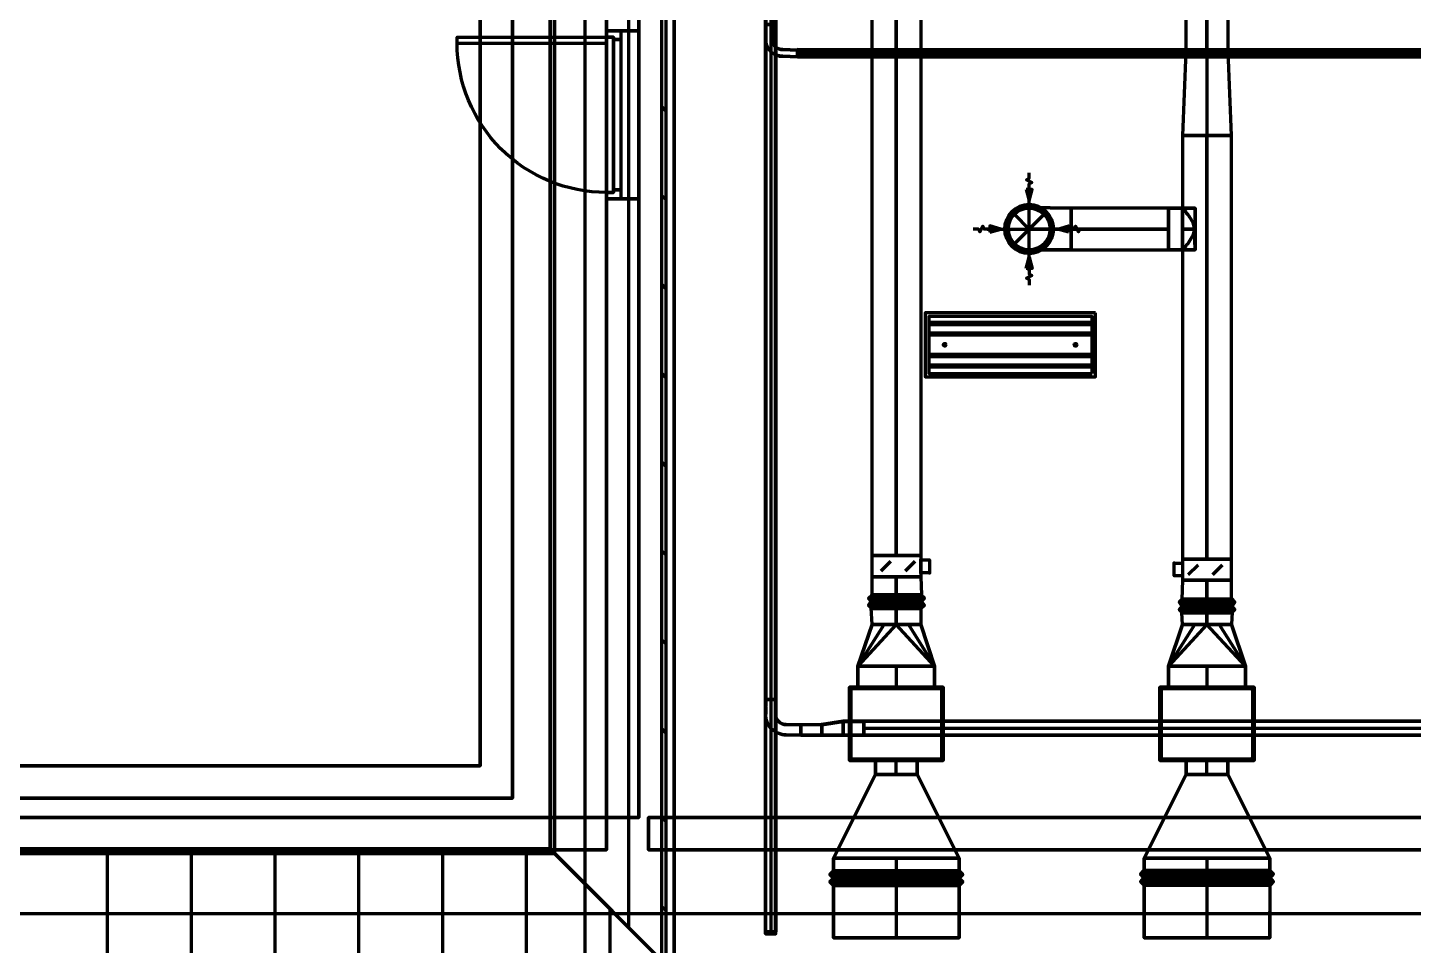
# Model space of a CAD drawing. Extents: x 0 to 1153, y 0 to 816.
# Drawn here: x 653.6 to 717.8, y 384.5 to 427 of the extents above; entities that cross this region are included whole.
import ezdxf

# ---------------------------------------------------------------- set-up
doc = ezdxf.new("R2010")
doc.units = 0
doc.header["$MEASUREMENT"] = 0
for name, color, linetype in [('Arch', 7, 'Continuous'), ('Hatch', 7, 'Continuous'), ('HVAC', 7, 'Continuous')]:
    doc.layers.add(name, color=color, linetype=linetype)

msp = doc.modelspace()

# ---------------------------------------------------------------- linework, layer by layer
at = {"layer": 'Arch', "color": 11, "linetype": 'Continuous', "lineweight": 211}
for p, q in [((679.418, 361.77), (679.418, 717.391)), ((681.44, 385.286), (681.44, 636.693)), ((683.154, 423.111), (682.964, 423.302)), ((683.154, 418.994), (682.964, 419.185)), ((683.154, 414.877), (682.964, 415.078)), ((683.154, 410.76), (682.964, 410.961)), ((683.154, 406.643), (682.964, 406.845)), ((683.154, 402.537), (682.964, 402.728)), ((693.568, 402.241), (693.113, 401.786)), ((694.701, 402.241), (694.245, 401.786)), ((707.358, 401.627), (707.813, 402.082)), ((708.491, 401.627), (708.946, 402.082)), ((683.154, 398.42), (682.964, 398.611)), ((683.154, 394.303), (682.964, 394.494)), ((683.154, 390.186), (682.964, 390.377)), ((657.299, 383.17), (657.299, 388.927)), ((661.183, 383.17), (661.183, 388.927)), ((665.057, 383.17), (665.057, 388.927)), ((668.941, 383.17), (668.941, 388.927)), ((672.825, 383.17), (672.825, 388.927)), ((676.698, 383.17), (676.698, 388.927)), ((917.988, 385.911), (110.871, 385.911)), ((680.582, 383.17), (680.582, 386.143)), ((683.154, 386.069), (682.964, 386.26))]:
    msp.add_line(p, q, dxfattribs=at)
for points in [[(113.961, 576.972), (487.701, 576.972), (487.701, 638.81), (487.892, 638.81), (683.154, 638.81), (683.154, 638.609), (683.154, 383.254), (870.49, 383.254), (870.49, 383.053), (683.154, 383.053), (682.964, 383.064), (487.892, 383.064), (487.701, 383.064), (487.701, 454.3), (113.961, 454.3)], [(486.77, 638.799), (492.315, 633.254), (678, 633.254), (678, 388.715), (683.546, 383.17), (486.77, 383.17)], [(486.77, 638.799), (683.546, 638.799), (683.546, 383.17), (683.546, 638.799), (677.799, 633.053), (492.517, 633.053), (492.517, 388.927), (486.77, 383.17), (492.315, 388.715), (678, 388.715), (492.315, 388.715), (492.315, 633.254), (678, 633.254), (683.546, 638.799), (486.77, 638.799), (492.517, 633.053), (492.517, 388.927)], [(683.154, 383.254), (683.059, 383.254), (682.964, 383.254), (487.892, 383.254), (487.892, 638.609), (682.964, 638.609), (682.964, 383.254)], [(677.799, 388.927), (492.517, 388.927), (677.799, 388.927), (677.799, 633.053), (677.799, 388.927), (683.546, 383.17), (486.77, 383.17)], [(678, 388.715), (678, 633.254), (678, 633.254)], [(674.56, 628.438), (674.56, 392.769), (674.56, 628.438)], [(680.413, 484.897), (680.413, 390.377), (680.413, 438.446), (680.413, 439.928), (680.413, 483.404)], [(680.741, 426.402), (680.741, 426.402), (680.741, 426.402)], [(681.069, 426.805), (681.069, 426.805), (681.069, 426.805)], [(699.992, 419.46), (699.992, 419.724), (700.119, 419.788), (699.865, 419.915), (699.992, 419.978), (699.992, 420.232)], [(681.905, 419.036), (680.413, 419.036), (681.905, 419.036)], [(698.161, 417.629), (697.907, 417.629), (697.844, 417.766), (697.706, 417.502), (697.643, 417.629), (697.389, 417.629)], [(701.813, 417.629), (702.077, 417.629), (702.141, 417.766), (702.268, 417.502), (702.331, 417.629), (702.596, 417.629)], [(699.992, 415.809), (699.992, 415.544), (700.119, 415.48), (699.865, 415.353), (699.992, 415.29), (699.992, 415.025)], [(530.902, 392.769), (674.56, 392.769), (530.902, 392.769), (530.902, 391.276)], [(496.327, 388.885), (680.413, 388.885), (636.429, 388.885)]]:
    msp.add_lwpolyline(points, dxfattribs=at)
for points in [[(676.053, 628.438), (676.053, 391.276), (676.053, 628.438), (676.053, 629.931)], [(680.413, 571.108), (495.131, 571.108), (495.131, 427.429), (530.892, 427.429), (530.892, 390.377), (680.413, 390.377), (680.413, 438.446), (651.859, 438.446), (651.859, 484.897), (680.413, 484.897), (680.413, 571.108), (495.131, 571.108), (495.131, 427.429), (530.892, 427.429), (530.892, 390.377), (680.413, 390.377), (680.413, 438.446), (653.267, 438.446), (680.413, 438.446), (651.859, 438.446), (651.859, 484.897), (680.413, 484.897), (680.413, 571.108), (494.39, 571.108)], [(681.905, 390.377), (681.905, 484.897), (681.905, 390.377), (680.413, 390.377), (680.413, 388.885), (680.413, 390.377), (496.327, 390.377), (622.533, 390.377), (680.413, 390.377)], [(699.855, 419.46), (699.992, 418.941), (700.13, 419.46)], [(698.161, 417.491), (698.68, 417.629), (698.161, 417.777)], [(701.813, 417.491), (701.305, 417.629), (701.813, 417.777)], [(699.855, 415.809), (699.992, 416.327), (700.13, 415.809)], [(674.56, 391.276), (530.902, 391.276), (674.56, 391.276), (676.053, 391.276)], [(862.595, 388.885), (682.36, 388.885), (862.595, 388.885), (862.595, 390.377)], [(682.36, 390.377), (682.36, 388.885), (682.36, 390.377), (862.595, 390.377)]]:
    msp.add_lwpolyline(points, close=True, dxfattribs=at)
msp.add_lwpolyline([(673.492, 426.244), (680.413, 426.244), (680.413, 426.519), (680.413, 426.805), (681.069, 426.805), (681.069, 419.036), (680.413, 419.036), (680.413, 419.322), (680.741, 419.322), (680.413, 419.322, -0.414214), (673.492, 426.244), (673.492, 426.519), (680.413, 426.519), (680.741, 426.519), (680.741, 419.322), (680.741, 419.439), (681.069, 419.439), (681.069, 419.036), (680.413, 419.036), (680.413, 426.805), (681.905, 426.805), (680.413, 426.805), (681.069, 426.805), (681.069, 426.402), (681.069, 419.439), (680.741, 419.439), (680.741, 426.402), (681.069, 426.402), (680.741, 426.402), (680.741, 426.519), (680.413, 426.519), (680.413, 419.322)], format="xyb", dxfattribs=at)
for p in [(680.741, 426.402), (681.069, 426.805), (678, 388.715)]:
    msp.add_point(p, dxfattribs=at)
at = {"layer": 'Hatch', "color": 5, "linetype": 'Continuous', "lineweight": 211}
for p, q in [((688.022, 510.17), (688.022, 385.032)), ((688.022, 445.357), (688.022, 395.848)), ((689.261, 425.768), (799.243, 425.768)), ((702.903, 413.3), (695.336, 413.3)), ((702.903, 413.195), (695.336, 413.195)), ((702.903, 412.813), (695.336, 412.813)), ((702.903, 412.718), (695.336, 412.718)), ((702.903, 411.819), (695.336, 411.819)), ((702.903, 411.713), (695.336, 411.713)), ((702.903, 411.332), (695.336, 411.332)), ((702.903, 411.226), (695.336, 411.226)), ((692.33, 394.515), (765.366, 394.515))]:
    msp.add_line(p, q, dxfattribs=at)
for points in [[(688.255, 385.085), (687.779, 385.085), (688.245, 385.085), (688.245, 384.99), (687.779, 384.99), (688.255, 384.99), (688.255, 385.085), (688.255, 510.223), (688.255, 510.127), (687.779, 510.127), (688.255, 510.127), (688.245, 384.99), (688.245, 510.127), (688.245, 510.223), (687.779, 510.223), (688.245, 510.223)], [(688.255, 445.357), (688.255, 395.848), (688.255, 445.357), (688.255, 395.848), (687.79, 395.848), (688.255, 395.848), (687.779, 395.848), (688.255, 395.848), (688.255, 445.357), (687.79, 445.357), (688.255, 445.357), (687.779, 445.357)], [(687.779, 445.357), (687.79, 395.848), (687.79, 445.357), (687.779, 395.848)], [(687.79, 427.101), (687.79, 426.413), (687.779, 427.101), (687.779, 426.413), (687.779, 427.101), (688.086, 427.101), (688.086, 443.262), (688.097, 427.101), (688.097, 443.262), (688.097, 427.101), (687.779, 427.101), (687.779, 443.262), (687.79, 427.101), (687.779, 443.262), (688.097, 443.262), (687.79, 443.262), (687.779, 427.101), (688.097, 427.101)], [(688.097, 426.413), (688.097, 427.101), (688.086, 426.413), (688.086, 427.101)], [(689.261, 425.937), (689.261, 425.63), (799.243, 425.63), (689.261, 425.609), (799.243, 425.609), (689.261, 425.609), (689.261, 425.937), (799.243, 425.937), (689.261, 425.916), (799.243, 425.937), (799.243, 425.609), (799.243, 425.916), (689.261, 425.937), (689.261, 425.609)], [(703.061, 413.755), (695.166, 413.755), (695.166, 410.782), (703.061, 410.782)], [(702.903, 410.94), (702.903, 413.586), (695.336, 413.586), (695.336, 410.94)], [(696.15, 412.268), (696.103, 412.203), (696.06, 412.203), (696.023, 412.232), (696.013, 412.274), (696.029, 412.313), (696.065, 412.335), (696.108, 412.332), (696.15, 412.268)], [(702.215, 412.268), (702.168, 412.203), (702.124, 412.203), (702.087, 412.232), (702.077, 412.274), (702.094, 412.313), (702.129, 412.335), (702.173, 412.332), (702.215, 412.268)], [(688.255, 395.848), (688.255, 395.161), (688.245, 395.848), (688.245, 395.161), (688.255, 395.848), (687.779, 395.848)], [(687.79, 395.161), (687.79, 395.848), (687.779, 395.161), (687.779, 395.848)], [(690.393, 394.663), (691.367, 394.822), (690.393, 394.684), (691.367, 394.843), (692.33, 394.822), (691.367, 394.843), (690.393, 394.684)], [(692.33, 394.197), (692.33, 394.822), (692.33, 394.197), (692.33, 394.843)]]:
    msp.add_lwpolyline(points, close=True, dxfattribs=at)
for points in [[(687.779, 510.223), (687.779, 385.085), (687.779, 510.223)], [(687.779, 510.127), (687.779, 384.99), (687.779, 510.127)], [(765.366, 394.197), (692.33, 394.197), (689.42, 394.197), (689.42, 394.684), (690.393, 394.684), (689.42, 394.663), (689.42, 394.197), (689.42, 394.684), (689.42, 394.197), (689.42, 394.663), (689.42, 394.197), (692.33, 394.197), (691.367, 394.197), (690.393, 394.197), (690.393, 394.663), (689.42, 394.663), (690.393, 394.684), (690.393, 394.197), (689.42, 394.197), (692.33, 394.197), (692.33, 394.843), (691.367, 394.843), (691.367, 394.197), (691.367, 394.822), (692.33, 394.822), (692.33, 394.208), (692.33, 394.843), (692.33, 394.197), (765.366, 394.197)], [(765.366, 394.843), (692.33, 394.843), (765.366, 394.843), (692.33, 394.843), (765.366, 394.843)], [(765.366, 394.197), (692.33, 394.208), (765.366, 394.208)]]:
    msp.add_lwpolyline(points, dxfattribs=at)
for points in [[(688.583, 425.63), (689.261, 425.609), (688.578, 425.63, -0.414237), (687.769, 426.418, 0.414214), (688.583, 425.63), (689.261, 425.609), (688.578, 425.63, -0.414237), (687.769, 426.418, 0.414214)], [(688.583, 425.937), (689.261, 425.916), (688.578, 425.937, -0.414246), (688.074, 426.418, 0.414162), (688.583, 425.937), (689.261, 425.916), (688.578, 425.937, -0.414246), (688.074, 426.418, 0.414162)], [(688.742, 394.208), (689.42, 394.197), (688.737, 394.208, -0.414194), (687.769, 395.166, 0.414223), (688.742, 394.208), (689.42, 394.197), (688.737, 394.208, -0.414194), (687.769, 395.166, 0.414223)], [(688.742, 394.684), (689.42, 394.663), (688.737, 394.683, -0.414213), (688.234, 395.166, 0.41421), (688.742, 394.684), (689.42, 394.663), (688.737, 394.683, -0.414213), (688.234, 395.166, 0.41421)]]:
    msp.add_lwpolyline(points, format="xyb", close=True, dxfattribs=at)
msp.add_point((690.393, 394.684), dxfattribs=at)
at = {"layer": 'HVAC', "color": 6, "linetype": 'Continuous', "lineweight": 211}
for p, q in [((699.992, 415.692), (699.992, 419.576)), ((700.68, 418.317), (699.304, 416.952)), ((707.623, 417.788), (707.612, 417.83)), ((693.833, 397.383), (693.833, 396.409)), ((708.226, 397.383), (708.226, 396.409)), ((693.833, 392.377), (693.833, 393.023)), ((708.226, 392.377), (708.226, 393.023)), ((693.833, 388.493), (693.833, 387.911)), ((708.226, 388.493), (708.226, 387.921)), ((693.833, 387.234), (693.833, 384.799)), ((696.743, 387.583), (696.743, 387.572)), ((708.226, 387.244), (708.226, 384.799)), ((711.137, 387.583), (711.137, 387.572))]:
    msp.add_line(p, q, dxfattribs=at)
for points in [[(707.252, 446.077), (707.252, 425.852), (707.094, 421.968), (707.094, 402.347), (707.094, 401.362), (707.062, 400.473), (706.935, 400.346), (707.062, 400.166), (706.935, 400.018), (707.094, 399.859), (707.062, 400.473), (709.39, 400.505), (709.517, 400.346), (709.39, 400.166), (709.517, 400.018), (709.359, 399.859), (709.359, 400.505), (709.359, 401.362), (709.359, 402.347), (709.359, 421.968), (709.2, 425.852), (709.2, 446.077)], [(708.226, 446.077), (708.226, 425.852), (708.226, 446.077)], [(694.965, 438.277), (694.965, 402.505), (694.965, 401.521), (692.711, 401.521), (694.965, 401.521), (694.997, 400.696), (692.669, 400.664), (692.711, 400.696), (692.711, 400.05), (694.997, 400.082), (695.134, 400.219), (694.997, 400.399), (695.134, 400.537), (694.965, 400.696), (694.965, 400.05), (694.965, 399.32), (693.833, 399.32), (693.833, 400.05), (693.833, 399.32), (692.711, 399.32), (692.669, 400.082), (692.542, 400.219), (692.669, 400.399), (692.542, 400.537), (692.711, 400.696), (692.711, 401.521), (692.711, 402.505), (692.711, 438.277)], [(708.226, 425.852), (709.2, 425.852), (707.252, 425.852), (708.226, 425.852), (707.252, 425.852), (709.2, 425.852), (708.226, 425.852), (708.226, 421.968), (707.094, 421.968), (708.226, 421.968), (709.359, 421.968), (708.226, 421.968), (708.226, 402.347), (708.226, 421.968)], [(707.094, 421.968), (709.359, 421.968), (707.094, 421.968)], [(701.929, 418.603), (701.929, 416.666), (701.929, 418.603)], [(707.094, 418.603), (707.136, 418.56), (707.168, 418.518), (707.242, 418.433), (707.199, 418.476)], [(698.045, 417.629), (701.929, 417.629), (699.992, 417.629), (699.304, 418.317)], [(707.686, 417.629), (707.094, 417.629), (707.686, 417.629)], [(694.965, 402.304), (694.965, 402.304), (694.965, 402.304)], [(707.094, 402.156), (707.094, 402.156), (707.094, 402.156)], [(694.965, 401.521), (692.711, 401.521), (694.965, 401.521)], [(693.833, 400.696), (693.833, 401.521), (693.833, 400.696)], [(694.965, 401.712), (694.965, 401.712), (694.965, 401.712)], [(707.094, 401.563), (707.094, 401.563), (707.094, 401.563)], [(708.226, 401.362), (708.226, 400.505), (708.226, 401.362)], [(692.542, 400.537), (695.134, 400.537), (692.542, 400.537)], [(694.965, 400.696), (692.711, 400.696), (694.965, 400.696), (692.711, 400.696), (694.965, 400.696), (692.711, 400.696), (694.965, 400.696), (692.711, 400.696)], [(707.062, 400.473), (709.39, 400.473), (707.062, 400.473), (709.39, 400.473), (707.062, 400.473), (709.39, 400.473), (707.094, 400.505), (709.359, 400.505)], [(695.134, 400.219), (692.542, 400.219), (695.134, 400.219)], [(694.965, 400.05), (692.669, 400.05), (694.965, 400.05), (692.669, 400.05), (694.965, 400.05), (692.669, 400.05), (694.997, 400.05), (692.669, 400.05)], [(708.798, 399.32), (710.004, 397.383), (708.226, 399.32), (708.226, 399.859), (708.226, 399.32), (706.448, 397.383), (706.448, 396.409), (706.448, 397.383), (710.004, 397.383), (706.448, 397.383), (710.004, 397.383), (706.448, 397.383), (707.094, 399.32), (708.226, 399.32), (707.094, 399.32), (707.062, 399.859), (709.39, 399.891), (709.359, 399.32), (708.226, 399.32), (709.359, 399.32), (710.004, 397.383), (710.004, 396.409), (706.448, 396.409), (710.004, 396.409), (710.004, 397.383), (709.359, 399.32), (707.094, 399.32), (706.448, 397.383), (707.665, 399.32)], [(706.935, 400.346), (709.517, 400.346), (706.935, 400.346)], [(709.517, 400.018), (706.935, 400.018), (709.517, 400.018)], [(707.094, 399.859), (709.359, 399.859), (707.094, 399.859), (709.359, 399.859), (707.094, 399.859), (709.359, 399.859), (707.094, 399.859), (709.359, 399.859)], [(694.404, 399.32), (695.611, 397.383), (693.833, 399.32), (692.055, 397.383), (692.055, 396.409), (692.055, 397.383), (695.611, 397.383), (692.055, 397.383), (695.611, 397.383), (692.055, 397.383), (692.711, 399.32), (694.965, 399.32), (692.711, 399.32), (693.833, 399.32), (694.965, 399.32), (695.611, 397.383), (695.611, 396.409), (692.055, 396.409), (695.611, 396.409), (695.611, 397.383), (694.965, 399.32), (692.711, 399.32), (692.055, 397.383), (693.272, 399.32)], [(692.711, 399.32), (692.055, 397.383), (695.611, 397.383), (694.965, 399.32), (695.611, 397.383), (692.055, 397.383), (692.711, 399.32), (694.965, 399.32), (695.611, 397.383), (694.965, 399.32), (692.711, 399.32), (692.055, 397.383), (695.611, 397.383), (692.055, 397.383), (692.711, 399.32), (694.965, 399.32)], [(707.094, 399.32), (709.359, 399.32), (707.094, 399.32), (706.448, 397.383), (710.004, 397.383), (709.359, 399.32), (710.004, 397.383), (706.448, 397.383), (707.094, 399.32), (709.359, 399.32), (710.004, 397.383), (709.359, 399.32), (707.094, 399.32), (706.448, 397.383), (710.004, 397.383), (706.448, 397.383), (707.094, 399.32), (709.359, 399.32)], [(692.055, 397.383), (692.055, 397.383), (692.055, 397.383)], [(695.611, 397.383), (695.611, 397.383), (695.611, 397.383)], [(706.448, 397.383), (706.448, 397.383), (706.448, 397.383)], [(710.004, 397.383), (710.004, 397.383), (710.004, 397.383)], [(691.663, 396.282), (691.663, 396.282), (691.674, 396.282)], [(691.727, 396.282), (691.727, 396.282), (691.727, 396.282)], [(691.79, 396.346), (691.79, 396.346), (691.79, 396.346)], [(695.886, 396.346), (695.886, 396.346), (695.886, 396.346)], [(695.949, 396.282), (695.949, 396.282), (695.949, 396.282)], [(696.002, 396.282), (696.002, 396.282), (696.013, 396.282)], [(706.046, 396.282), (706.046, 396.282), (706.056, 396.282)], [(706.109, 396.282), (706.109, 396.282), (706.109, 396.282)], [(706.173, 396.346), (706.173, 396.346), (706.173, 396.346)], [(710.279, 396.346), (710.279, 396.346), (710.279, 396.346)], [(710.343, 396.282), (710.343, 396.282), (710.343, 396.282)], [(710.396, 396.282), (710.396, 396.282), (710.406, 396.282)], [(691.663, 393.15), (691.663, 393.15), (691.674, 393.15)], [(691.663, 393.086), (691.663, 393.086), (691.674, 393.086)], [(691.727, 393.15), (691.727, 393.15), (691.727, 393.15)], [(691.79, 393.086), (691.79, 393.086), (691.79, 393.086)], [(695.886, 393.086), (695.886, 393.086), (695.886, 393.086)], [(695.949, 393.15), (695.949, 393.15), (695.949, 393.15)], [(696.002, 393.15), (696.002, 393.15), (696.013, 393.15)], [(706.046, 393.15), (706.046, 393.15), (706.056, 393.15)], [(706.046, 393.086), (706.046, 393.086), (706.056, 393.086)], [(706.109, 393.15), (706.109, 393.15), (706.109, 393.15)], [(706.173, 393.086), (706.173, 393.086), (706.173, 393.086)], [(710.279, 393.086), (710.279, 393.086), (710.279, 393.086)], [(710.343, 393.15), (710.343, 393.15), (710.343, 393.15)], [(710.396, 393.15), (710.396, 393.15), (710.406, 393.15)]]:
    msp.add_lwpolyline(points, dxfattribs=at)
for points in [[(693.833, 438.277), (693.833, 402.505), (693.833, 438.277, 0.41421)], [(699.992, 416.666), (701.929, 416.666), (701.929, 418.603), (701.929, 416.666), (701.929, 418.603), (701.929, 416.666), (699.992, 416.666, 0.414223), (700.977, 417.634, 0.414239), (699.987, 418.624, 0.414206), (699.019, 417.634, 0.414191), (699.992, 416.666), (701.929, 416.666), (701.929, 418.603), (699.987, 418.624, -0.414239), (700.977, 417.634, -0.414223), (699.992, 416.666, -0.414191), (699.018, 417.634, -0.414206), (699.987, 418.624, -0.414239), (700.977, 417.634, -0.414223), (699.992, 416.666, -0.414191), (699.018, 417.634, -0.414206), (699.987, 418.624), (701.929, 418.603), (699.987, 418.624, 0.414206), (699.019, 417.634, 0.414191), (699.992, 416.666, 0.414223), (700.977, 417.634, 0.414239), (699.987, 418.624, 0.414221), (698.997, 417.634, 0.414238), (699.992, 416.666, 0.414221), (700.977, 417.634, 0.414204), (699.987, 418.624, 0.414221), (698.997, 417.634, 0.414238), (699.992, 416.666, 0.414221), (700.977, 417.634, 0.414204), (699.987, 418.624)]]:
    msp.add_lwpolyline(points, format="xyb", dxfattribs=at)
for points in [[(699.987, 418.761, 0.414194), (698.86, 417.634, 0.414209), (699.987, 416.507, 0.414221), (701.114, 417.634, 0.414206), (699.987, 418.761, 0.414194), (698.86, 417.634, 0.414209), (699.987, 416.507, 0.414221), (701.114, 417.634, 0.414206)], [(699.987, 418.687, 0.41419), (698.934, 417.634, 0.41419), (699.987, 416.581, 0.414219), (701.04, 417.634, 0.41422)]]:
    msp.add_lwpolyline(points, format="xyb", close=True, dxfattribs=at)
for points in [[(707.686, 416.666), (707.686, 417.629), (707.686, 418.603), (707.686, 416.666), (707.686, 417.629), (707.686, 418.603), (707.686, 416.666), (707.644, 417.587), (707.633, 417.534), (707.623, 417.481), (707.58, 417.343), (707.528, 417.259), (707.485, 417.174), (707.432, 417.1), (707.379, 417.026), (707.337, 416.952), (707.284, 416.899), (707.242, 416.835), (707.199, 416.793), (707.168, 416.74), (707.104, 416.666), (707.094, 416.666), (707.104, 416.666), (707.168, 416.74), (707.199, 416.793), (707.242, 416.835), (707.284, 416.899), (707.337, 416.952), (707.379, 417.026), (707.432, 417.1), (707.485, 417.174), (707.528, 417.259), (707.58, 417.343), (707.612, 417.438), (707.633, 417.534), (707.644, 417.587), (707.644, 417.682), (707.623, 417.788), (707.58, 417.925), (707.528, 418.01), (707.485, 418.095), (707.432, 418.169), (707.379, 418.243), (707.337, 418.306), (707.284, 418.37), (707.242, 418.433), (707.168, 418.518), (707.104, 418.603), (707.104, 418.603), (707.168, 418.518), (707.242, 418.433), (707.284, 418.37), (707.337, 418.306), (707.379, 418.243), (707.432, 418.169), (707.485, 418.095), (707.528, 418.01), (707.58, 417.925), (707.623, 417.788), (707.644, 417.682), (707.686, 417.629), (707.686, 418.603), (707.686, 416.666), (707.686, 417.629), (707.686, 418.603), (707.686, 416.666), (707.094, 416.666), (706.448, 416.666), (707.094, 416.666), (707.094, 418.603), (707.686, 418.603), (707.094, 418.603), (706.448, 418.603), (707.094, 418.603), (707.686, 418.603), (707.094, 418.603), (706.448, 418.603), (701.929, 418.603), (701.929, 416.666), (706.448, 416.666), (707.094, 416.666), (707.686, 416.666), (707.094, 416.666)], [(706.448, 417.629), (706.448, 418.603), (706.448, 416.666), (706.448, 417.629), (706.448, 418.603), (706.448, 416.666), (706.448, 417.629), (706.448, 418.603), (706.448, 416.666), (706.448, 418.603), (706.448, 416.666), (706.448, 417.629), (701.929, 417.629)], [(692.711, 402.505), (694.965, 402.505), (692.711, 402.505), (694.965, 402.505)], [(695.367, 401.712), (694.965, 401.712), (694.965, 402.304), (695.367, 402.304), (695.367, 401.712), (694.965, 401.712), (694.965, 402.304), (695.367, 402.304)], [(706.702, 402.156), (707.094, 402.156), (707.094, 401.563), (706.702, 401.563), (706.702, 402.156), (707.094, 402.156), (707.094, 401.563), (706.702, 401.563)], [(707.094, 402.347), (709.359, 402.347), (707.094, 402.347), (709.359, 402.347)], [(709.359, 401.362), (707.094, 401.362), (709.359, 401.362), (707.094, 401.362)], [(692.669, 400.357), (694.997, 400.357), (692.669, 400.399), (694.997, 400.399), (694.997, 400.399), (692.669, 400.399)], [(709.39, 400.209), (707.062, 400.209), (709.39, 400.166), (707.062, 400.166), (709.39, 400.166)], [(691.801, 393.033), (691.79, 393.033), (691.801, 393.033), (691.674, 393.033), (691.801, 393.033), (691.674, 393.033), (691.674, 393.15), (691.674, 393.15), (691.663, 393.023), (691.663, 393.15), (691.663, 393.023), (691.79, 393.023), (691.801, 393.023), (691.663, 393.023), (691.79, 393.033), (691.674, 393.033), (691.674, 393.15), (691.727, 393.15), (691.79, 393.086), (691.79, 393.023), (691.79, 393.086), (691.79, 393.086), (691.727, 393.15), (691.727, 393.15), (691.663, 393.15), (691.674, 393.15), (691.663, 393.15), (691.674, 393.033), (691.737, 393.033), (691.674, 393.033), (691.674, 393.086), (691.663, 393.023), (691.663, 393.086), (691.663, 393.086), (691.663, 393.023), (691.737, 393.033), (691.737, 393.023), (691.737, 393.033), (691.737, 393.023), (691.674, 393.033), (691.674, 396.399), (696.002, 396.399), (696.002, 396.282), (696.002, 396.346), (696.013, 396.409), (695.886, 396.399), (695.875, 396.399), (696.013, 396.409), (695.939, 396.409), (695.939, 396.399), (696.013, 396.409), (696.013, 396.282), (696.002, 396.399), (695.886, 396.409), (695.875, 396.399), (695.939, 396.409), (695.886, 396.399), (696.002, 396.399), (696.002, 396.282), (695.949, 396.282), (695.886, 396.346), (695.886, 396.409), (696.002, 396.399), (691.674, 396.399), (691.801, 396.399), (691.674, 396.399), (691.663, 396.346), (691.674, 396.346), (691.674, 396.282), (691.674, 396.399), (691.801, 396.399), (691.801, 396.409), (691.663, 396.409), (691.801, 396.409), (691.79, 396.409), (691.801, 396.409), (691.663, 396.409), (691.663, 396.282), (691.663, 396.409), (691.674, 396.282), (691.674, 396.399), (691.79, 396.399), (691.79, 396.346), (691.727, 396.282), (691.663, 396.282), (691.674, 396.399), (691.737, 396.399), (691.674, 396.399), (691.674, 396.346), (691.663, 396.409), (691.737, 396.409), (691.737, 396.399), (691.737, 396.409), (691.737, 396.399), (691.737, 396.409), (691.663, 396.409), (691.663, 396.346), (691.663, 396.346), (691.663, 396.409), (691.801, 396.409), (691.801, 396.399), (695.875, 396.399), (691.79, 396.409), (691.79, 396.409), (691.801, 396.399), (695.875, 396.399), (695.875, 396.409), (691.801, 396.409), (695.886, 396.409), (695.886, 396.409), (695.875, 396.409), (695.886, 396.409), (695.886, 396.346), (695.886, 396.346), (695.875, 396.399), (691.801, 396.399), (691.801, 396.409), (691.79, 396.409), (691.79, 396.346), (691.79, 396.346), (691.801, 396.399), (691.801, 396.399), (691.79, 396.409), (695.886, 396.409), (695.886, 396.409), (695.886, 396.346), (691.79, 396.346), (695.886, 396.346), (695.949, 396.282), (696.002, 396.282), (696.013, 396.282), (696.002, 396.282), (696.002, 393.15), (696.013, 396.282), (696.013, 393.15), (696.013, 396.282), (696.013, 393.15), (695.949, 393.15), (695.949, 396.282), (696.002, 396.282), (696.013, 393.15), (696.013, 396.282), (696.002, 396.399), (696.002, 396.346), (696.002, 396.399), (695.939, 396.399), (696.013, 396.409), (696.002, 396.346), (696.013, 396.346), (696.002, 396.346), (696.013, 396.346), (696.002, 396.399), (696.013, 396.282), (696.002, 396.282), (696.013, 396.282), (695.949, 396.282), (695.949, 393.15), (696.002, 393.15), (696.013, 393.15), (696.002, 393.15), (696.013, 396.282), (696.013, 396.409), (695.939, 396.409), (695.939, 396.399), (695.939, 396.409), (696.013, 396.409), (695.875, 396.409), (695.875, 396.399), (695.875, 396.409), (691.79, 396.409), (691.79, 396.346), (691.727, 396.282), (691.727, 396.282), (691.663, 396.282), (691.674, 396.282), (691.674, 393.15), (691.663, 396.282), (691.663, 393.15), (691.674, 396.282), (691.727, 396.282), (691.727, 393.15), (691.674, 393.15), (691.663, 396.282), (691.663, 393.15), (691.727, 393.15), (691.727, 396.282), (691.674, 396.282), (691.663, 396.282), (691.674, 396.282), (691.674, 396.399), (691.674, 393.033), (691.674, 393.086), (691.674, 393.15), (691.663, 396.282), (691.663, 393.15), (691.663, 393.15), (691.663, 393.023), (691.801, 393.033), (695.875, 393.033), (691.801, 393.033), (695.886, 393.023), (695.886, 393.023), (691.79, 393.023), (695.875, 393.033), (695.875, 393.023), (695.875, 393.033), (691.79, 393.023), (691.79, 393.086), (695.886, 393.086), (695.886, 393.023), (695.886, 393.086), (691.79, 393.086), (691.801, 393.033), (691.801, 393.023), (691.79, 393.023), (691.801, 393.033), (691.801, 393.023), (691.79, 393.023), (695.875, 393.023)], [(696.002, 393.033), (696.002, 396.399), (696.002, 393.033), (691.674, 393.033)], [(695.875, 396.409), (695.875, 396.399), (695.875, 396.409)], [(706.194, 393.033), (706.173, 393.033), (706.194, 393.033), (706.056, 393.033), (706.194, 393.033), (706.056, 393.033), (706.056, 393.15), (706.056, 393.15), (706.046, 393.023), (706.046, 393.15), (706.046, 393.023), (706.173, 393.023), (706.194, 393.023), (706.046, 393.023), (706.173, 393.033), (706.056, 393.033), (706.056, 393.15), (706.109, 393.15), (706.173, 393.086), (706.194, 393.033), (710.269, 393.033), (706.194, 393.033), (710.279, 393.023), (710.279, 393.023), (706.173, 393.023), (706.173, 393.086), (706.173, 393.086), (706.109, 393.15), (706.109, 393.15), (706.046, 393.15), (706.056, 393.15), (706.046, 393.15), (706.046, 393.023), (706.131, 393.033), (706.056, 393.033), (706.056, 393.086), (706.046, 393.023), (706.046, 393.086), (706.046, 393.086), (706.056, 393.033), (706.131, 393.023), (706.056, 393.033), (706.056, 396.399), (710.396, 396.399), (710.396, 396.282), (710.396, 396.346), (710.406, 396.409), (710.279, 396.399), (710.269, 396.399), (710.406, 396.409), (710.332, 396.409), (710.332, 396.399), (710.406, 396.409), (710.406, 396.282), (710.396, 396.399), (710.279, 396.409), (710.269, 396.399), (710.332, 396.409), (710.279, 396.399), (710.396, 396.399), (710.396, 396.282), (710.343, 396.282), (710.279, 396.346), (710.279, 396.409), (710.396, 396.399), (706.056, 396.399), (706.194, 396.399), (706.056, 396.399), (706.046, 396.346), (706.056, 396.346), (706.056, 396.282), (706.056, 396.399), (706.194, 396.399), (706.194, 396.409), (706.046, 396.409), (706.194, 396.409), (706.173, 396.409), (706.194, 396.409), (706.046, 396.409), (706.046, 396.282), (706.046, 396.409), (706.056, 396.282), (706.056, 396.399), (706.194, 396.409), (706.194, 396.399), (710.269, 396.399), (706.173, 396.399), (706.173, 396.346), (706.109, 396.282), (706.046, 396.282), (706.046, 396.409), (706.131, 396.399), (706.056, 396.399), (706.056, 396.346), (706.056, 396.399), (706.173, 396.409), (706.046, 396.409), (706.046, 396.346), (706.046, 396.346), (706.046, 396.409), (706.173, 396.409), (706.194, 396.399), (710.269, 396.399), (710.269, 396.409), (706.194, 396.409), (710.279, 396.409), (710.279, 396.409), (710.269, 396.409), (710.279, 396.409), (710.279, 396.346), (710.279, 396.346), (710.269, 396.399), (706.194, 396.399), (706.194, 396.409), (706.194, 396.399), (706.173, 396.409), (706.173, 396.346), (706.173, 396.346), (706.131, 396.409), (706.131, 396.399), (706.131, 396.409), (706.131, 396.399), (710.279, 396.409), (710.279, 396.409), (710.279, 396.346), (706.173, 396.346), (710.279, 396.346), (710.343, 396.282), (710.396, 396.282), (710.406, 396.282), (710.396, 396.282), (710.396, 393.15), (710.406, 396.282), (710.406, 393.15), (710.406, 396.282), (710.406, 393.15), (710.343, 393.15), (710.343, 396.282), (710.396, 396.282), (710.406, 393.15), (710.406, 396.282), (710.396, 396.399), (710.396, 396.346), (710.396, 396.399), (710.332, 396.399), (710.406, 396.409), (710.396, 396.346), (710.406, 396.346), (710.396, 396.346), (710.406, 396.346), (710.396, 396.399), (710.406, 396.282), (710.396, 396.282), (710.406, 396.282), (710.343, 396.282), (710.343, 393.15), (710.396, 393.15), (710.406, 393.15), (710.396, 393.15), (710.406, 396.282), (710.406, 396.409), (710.332, 396.409), (710.332, 396.399), (710.332, 396.409), (710.406, 396.409), (710.269, 396.409), (710.269, 396.399), (710.269, 396.409), (706.173, 396.409), (706.173, 396.346), (706.109, 396.282), (706.109, 396.282), (706.046, 396.282), (706.056, 396.282), (706.056, 393.15), (706.046, 396.282), (706.046, 393.15), (706.056, 396.282), (706.109, 396.282), (706.109, 393.15), (706.056, 393.15), (706.046, 396.282), (706.046, 393.15), (706.109, 393.15), (706.109, 396.282), (706.056, 396.282), (706.046, 396.282), (706.056, 396.282), (706.056, 396.399), (706.056, 393.033), (706.056, 393.086), (706.056, 393.15), (706.046, 396.282), (706.046, 393.15), (706.046, 393.15), (706.046, 393.023), (706.173, 393.023), (710.269, 393.033), (710.269, 393.023), (710.269, 393.033), (706.194, 393.023), (706.131, 393.033), (706.131, 393.023), (706.173, 393.023), (706.173, 393.086), (710.279, 393.086), (710.279, 393.023), (710.279, 393.086), (706.173, 393.086), (706.194, 393.033), (706.194, 393.023), (706.194, 393.033), (706.194, 393.023), (706.131, 393.033), (706.131, 393.023), (710.269, 393.023)], [(710.396, 393.033), (710.396, 396.399), (710.396, 393.033), (706.056, 393.033)], [(710.269, 396.409), (710.269, 396.399), (710.269, 396.409)], [(696.754, 387.244), (690.922, 387.234), (696.743, 387.234), (696.743, 387.244), (690.922, 387.244), (696.754, 387.244), (696.913, 387.403), (696.743, 387.572), (690.922, 387.572), (696.754, 387.572), (690.922, 387.572), (696.754, 387.572), (696.923, 387.742), (696.754, 387.911), (690.922, 387.9), (696.743, 387.9), (696.743, 387.911), (690.922, 387.911), (696.754, 387.9), (690.922, 387.9), (696.754, 387.9), (696.923, 387.742), (690.764, 387.742), (696.913, 387.742), (696.754, 387.583), (690.922, 387.572), (690.753, 387.742), (690.922, 387.911), (690.922, 387.9), (690.764, 387.742), (690.922, 387.583), (696.754, 387.572), (696.913, 387.403), (690.753, 387.403), (696.923, 387.403), (696.754, 387.234), (690.922, 387.234), (690.922, 387.234), (690.753, 387.403), (690.922, 387.572), (690.922, 387.583), (696.743, 387.572), (690.922, 387.572), (690.764, 387.403), (690.922, 387.234), (696.754, 387.244), (690.922, 387.244), (690.922, 387.244), (690.764, 387.403), (696.923, 387.403), (690.764, 387.403), (690.922, 387.572), (690.753, 387.742), (690.922, 387.911), (696.743, 387.9), (690.922, 387.9), (690.753, 387.742), (696.913, 387.742), (690.764, 387.742), (690.922, 387.572), (696.754, 387.583), (690.922, 387.572), (690.753, 387.403), (690.922, 387.234), (690.922, 384.799), (690.922, 387.234), (696.754, 387.244), (696.913, 387.403), (696.754, 387.572), (696.923, 387.742), (696.743, 387.911), (696.743, 388.493), (690.922, 388.493), (696.743, 388.493), (690.922, 388.493), (696.743, 388.493), (694.796, 392.377), (692.87, 392.377), (690.922, 388.493), (692.87, 392.377), (694.796, 392.377), (694.796, 393.023), (694.796, 392.377), (692.87, 392.377), (692.87, 393.023), (694.796, 393.023), (692.87, 393.023), (692.87, 392.377), (694.796, 392.377), (696.743, 388.493), (696.743, 387.9), (696.754, 387.9), (696.913, 387.742), (696.743, 387.572), (696.754, 387.572), (696.923, 387.403), (696.743, 387.234), (690.922, 387.234), (696.743, 387.234), (696.743, 387.234), (696.743, 384.799), (690.922, 384.799), (696.743, 384.799)], [(695.939, 393.033), (696.002, 393.033), (695.939, 393.033), (695.939, 393.033), (695.875, 393.033), (696.002, 393.033), (696.002, 393.15), (696.002, 393.086), (696.002, 393.033), (696.013, 393.15), (696.013, 393.086), (696.013, 393.023), (696.013, 393.15), (696.013, 393.023), (695.939, 393.033), (695.875, 393.033), (695.886, 393.023), (695.875, 393.023), (696.013, 393.023), (695.886, 393.033), (695.886, 393.086), (695.949, 393.15), (696.002, 393.15), (696.002, 393.033), (695.886, 393.023), (695.886, 393.086), (695.886, 393.086), (695.949, 393.15), (696.013, 393.15), (696.013, 393.023), (695.875, 393.033), (695.875, 393.023), (695.939, 393.033), (696.002, 393.033), (695.939, 393.033), (695.939, 393.033), (695.939, 393.023), (696.002, 393.033), (696.002, 393.086), (696.013, 393.023), (696.002, 393.086), (696.013, 393.086), (696.002, 393.086), (696.013, 393.086), (696.013, 393.023)], [(695.875, 393.033), (695.875, 393.023), (695.875, 393.033)], [(711.147, 387.255), (705.316, 387.244), (711.137, 387.244), (711.137, 387.255), (705.316, 387.255), (711.147, 387.255), (711.295, 387.413), (711.137, 387.572), (705.316, 387.572), (711.147, 387.572), (705.305, 387.583), (711.147, 387.583), (711.306, 387.752), (711.147, 387.921), (705.316, 387.911), (711.137, 387.911), (711.137, 387.921), (705.316, 387.921), (711.147, 387.911), (705.316, 387.911), (711.147, 387.911), (711.306, 387.752), (705.157, 387.752), (711.295, 387.752), (711.147, 387.583), (705.316, 387.583), (711.147, 387.583), (711.295, 387.413), (705.146, 387.413), (711.306, 387.413), (711.147, 387.244), (705.316, 387.244), (705.316, 387.255), (705.157, 387.413), (705.316, 387.572), (705.146, 387.752), (705.316, 387.921), (705.316, 387.911), (705.157, 387.752), (705.316, 387.583), (711.137, 387.572), (705.305, 387.583), (705.146, 387.413), (705.305, 387.244), (711.147, 387.255), (705.316, 387.255), (705.316, 387.255), (705.157, 387.413), (711.306, 387.413), (705.157, 387.413), (705.305, 387.583), (705.146, 387.752), (705.305, 387.921), (711.137, 387.911), (705.316, 387.921), (705.316, 387.911), (705.146, 387.752), (711.295, 387.752), (705.157, 387.752), (705.305, 387.583), (711.147, 387.572), (711.295, 387.413), (711.137, 387.244), (705.316, 387.244), (705.316, 384.799), (705.316, 387.244), (711.147, 387.244), (711.306, 387.413), (711.147, 387.583), (711.306, 387.752), (711.137, 387.921), (711.137, 388.493), (705.316, 388.493), (711.137, 388.493), (705.316, 388.493), (711.137, 388.493), (709.189, 392.377), (707.263, 392.377), (705.316, 388.493), (707.263, 392.377), (709.189, 392.377), (709.189, 393.023), (709.189, 392.377), (707.263, 392.377), (707.263, 393.023), (709.189, 393.023), (707.263, 393.023), (707.263, 392.377), (709.189, 392.377), (711.137, 388.493), (711.137, 387.911), (711.147, 387.911), (711.295, 387.752), (711.137, 387.572), (711.147, 387.583), (705.305, 387.583), (705.146, 387.413), (705.316, 387.244), (711.137, 387.244), (711.137, 387.244), (711.137, 384.799), (705.316, 384.799), (711.137, 384.799)], [(710.332, 393.033), (710.396, 393.033), (710.332, 393.033), (710.332, 393.033), (710.269, 393.033), (710.396, 393.033), (710.396, 393.15), (710.396, 393.086), (710.396, 393.033), (710.406, 393.15), (710.406, 393.086), (710.406, 393.023), (710.406, 393.15), (710.406, 393.023), (710.332, 393.033), (710.269, 393.033), (710.279, 393.023), (710.269, 393.023), (710.406, 393.023), (710.279, 393.033), (710.279, 393.086), (710.343, 393.15), (710.396, 393.15), (710.396, 393.033), (710.279, 393.023), (710.279, 393.086), (710.279, 393.086), (710.343, 393.15), (710.406, 393.15), (710.406, 393.023), (710.269, 393.033), (710.269, 393.023), (710.332, 393.033), (710.396, 393.033), (710.332, 393.033), (710.332, 393.033), (710.332, 393.023), (710.396, 393.033), (710.396, 393.086), (710.406, 393.023), (710.396, 393.086), (710.406, 393.086), (710.396, 393.086), (710.406, 393.086), (710.406, 393.023)], [(710.269, 393.033), (710.269, 393.023), (710.269, 393.033)], [(690.922, 387.911), (690.922, 388.493), (690.922, 387.911), (696.743, 387.911)], [(705.316, 387.921), (705.316, 388.493), (705.316, 387.921), (711.137, 387.921)]]:
    msp.add_lwpolyline(points, close=True, dxfattribs=at)
for radius in [1.127, 0.968]:
    msp.add_circle((699.987, 417.634), radius, dxfattribs=at)
for p in [(694.965, 402.304), (706.702, 402.156), (707.094, 402.156), (694.965, 401.712), (695.367, 401.712), (707.094, 401.563), (692.055, 397.383), (695.611, 397.383), (706.448, 397.383), (710.004, 397.383), (691.727, 396.282), (691.727, 396.282), (691.79, 396.409), (691.79, 396.346), (691.79, 396.346), (695.886, 396.409), (695.886, 396.346), (695.886, 396.346), (695.949, 396.282), (695.949, 396.282), (706.109, 396.282), (706.109, 396.282), (706.173, 396.409), (706.173, 396.346), (706.173, 396.346), (710.279, 396.409), (710.279, 396.346), (710.279, 396.346), (710.343, 396.282), (710.343, 396.282), (691.727, 393.15), (691.727, 393.15), (691.79, 393.086), (691.79, 393.086), (691.79, 393.023), (695.886, 393.086), (695.886, 393.086), (695.886, 393.023), (695.949, 393.15), (695.949, 393.15), (706.109, 393.15), (706.109, 393.15), (706.173, 393.086), (706.173, 393.086), (706.173, 393.023), (710.279, 393.086), (710.279, 393.086), (710.279, 393.023), (710.343, 393.15), (710.343, 393.15)]:
    msp.add_point(p, dxfattribs=at)

doc.saveas('drawing.dxf')
